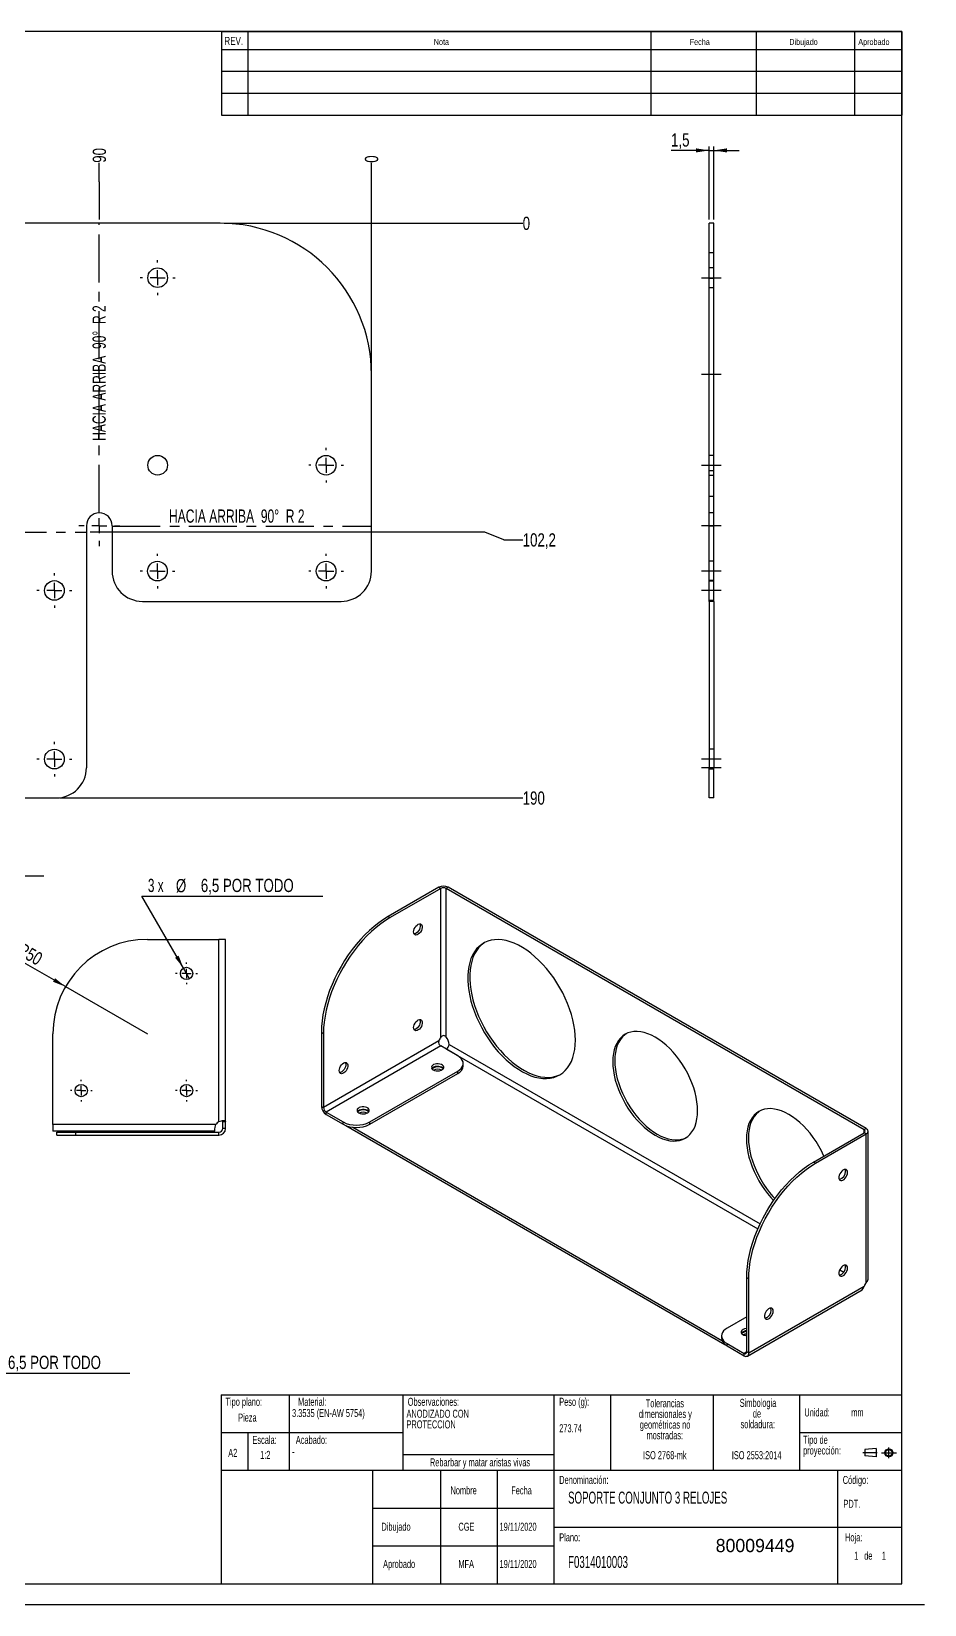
# Model space of a CAD drawing. Extents: x 0 to 1312, y -77 to 420.
# Drawn here: x 357.8 to 594, y 0 to 416 of the extents above; entities that cross this region are included whole.
import ezdxf

# ---------------------------------------------------------------- set-up
doc = ezdxf.new("R2010")
doc.units = 0
doc.linetypes.add('CENTERX2', pattern=[20.32, 12.7, -2.54, 2.54, -2.54])
doc.linetypes.add('HIDDEN', pattern=[1.905, 1.27, -0.635])
doc.layers.get('0').update_dxf_attribs({"linetype": 'CONTINUOUS'})
for name, color, linetype in [('FORMATO', 7, 'CONTINUOUS'), ('MARCADO', 5, 'CONTINUOUS'), ('SLD-0', 179, 'CONTINUOUS')]:
    doc.layers.add(name, color=color, linetype=linetype)
doc.styles.add('SLDTEXTSTYLE0', font='TXT', dxfattribs={"width": 0.75})
doc.styles.add('SLDTEXTSTYLE1', font='TXT', dxfattribs={"width": 0.605})
doc.styles.add('SLDTEXTSTYLE2', font='TXT', dxfattribs={"width": 0.666667})
doc.styles.add('SLDTEXTSTYLE3', font='TXT', dxfattribs={"width": 0.681818})
doc.dimstyles.new('SLDDIMSTYLE0', dxfattribs={"dimtxt": 3.5, "dimasz": 3.5, "dimexe": 0, "dimexo": 0.0625, "dimgap": 0.875, "dimtad": 0, "dimtih": 1, "dimtoh": 1, "dimdec": 0, "dimlfac": 1.25, "dimrnd": 1e-09, "dimdsep": 46, "dimtxsty": 'SLDTEXTSTYLE0', "dimblk1": 'NONE', "dimblk2": 'NONE', "dimsah": 1, "dimcen": 0.09, "dimadec": 0, "dimazin": 0, "dimtfac": 1, "dimtdec": 0, "dimtofl": 0, "dimtmove": 0, "dimatfit": 3, "dimldrblk": 'NONE', "dimfxl": 1, "dimtolj": 1, "dimtzin": 12, "dimarcsym": 0})
doc.dimstyles.new('SLDDIMSTYLE1', dxfattribs={"dimtxt": 3.5, "dimasz": 3.5, "dimexe": 0, "dimexo": 0.0625, "dimgap": 0.875, "dimtad": 0, "dimtih": 1, "dimtoh": 1, "dimdec": 1, "dimlfac": 1.25, "dimrnd": 1e-09, "dimzin": 12, "dimdsep": 46, "dimtxsty": 'SLDTEXTSTYLE0', "dimblk1": 'NONE', "dimblk2": 'NONE', "dimsah": 1, "dimcen": 0.09, "dimadec": 0, "dimazin": 0, "dimtfac": 1, "dimtdec": 1, "dimtofl": 0, "dimtmove": 0, "dimatfit": 3, "dimldrblk": 'NONE', "dimfxl": 1, "dimtolj": 1, "dimtzin": 12, "dimarcsym": 0})
doc.dimstyles.new('SLDDIMSTYLE5', dxfattribs={"dimtxt": 3.5, "dimasz": 3.5, "dimexe": 0, "dimexo": 0.0625, "dimgap": 0.875, "dimtad": 0, "dimtih": 1, "dimtoh": 1, "dimdec": 1, "dimlfac": 2, "dimrnd": 1e-09, "dimzin": 12, "dimdsep": 46, "dimtxsty": 'SLDTEXTSTYLE0', "dimblk1": 'NONE', "dimsah": 1, "dimcen": 0, "dimadec": 0, "dimazin": 0, "dimtfac": 1, "dimtdec": 1, "dimtmove": 0, "dimatfit": 3, "dimldrblk": 'NONE', "dimfxl": 1, "dimtolj": 1, "dimtzin": 12, "dimarcsym": 0})
doc.dimstyles.new('SLDDIMSTYLE6', dxfattribs={"dimtxt": 3.5, "dimasz": 3.5, "dimexe": 0, "dimexo": 0.0625, "dimgap": 0.875, "dimtad": 1, "dimdec": 1, "dimlfac": 2, "dimrnd": 1e-09, "dimzin": 12, "dimdsep": 46, "dimtxsty": 'SLDTEXTSTYLE0', "dimsah": 1, "dimcen": 0, "dimadec": 0, "dimazin": 0, "dimtfac": 1, "dimtdec": 1, "dimtofl": 0, "dimtmove": 0, "dimatfit": 3, "dimfxl": 1, "dimtolj": 1, "dimtzin": 12, "dimarcsym": 0})
doc.dimstyles.new('SLDDIMSTYLE7', dxfattribs={"dimtxt": 3.5, "dimasz": 3.5, "dimexe": 0, "dimexo": 0.0625, "dimgap": 0.875, "dimtad": 0, "dimtih": 1, "dimtoh": 1, "dimdec": 1, "dimlfac": 2, "dimrnd": 1e-09, "dimzin": 12, "dimdsep": 46, "dimtxsty": 'SLDTEXTSTYLE0', "dimblk1": 'NONE', "dimsah": 1, "dimcen": 0, "dimadec": 0, "dimazin": 0, "dimtfac": 1, "dimtdec": 1, "dimtmove": 0, "dimatfit": 3, "dimldrblk": 'NONE', "dimfxl": 1, "dimtolj": 1, "dimtzin": 12, "dimarcsym": 0})
doc.dimstyles.new('SLDDIMSTYLE9', dxfattribs={"dimtxt": 3.5, "dimasz": 3.5, "dimexe": 0, "dimexo": 0.0625, "dimgap": 0.875, "dimtad": 1, "dimdec": 1, "dimlfac": 1.25, "dimrnd": 1e-09, "dimzin": 12, "dimdsep": 46, "dimtxsty": 'SLDTEXTSTYLE0', "dimsah": 1, "dimcen": 0.09, "dimadec": 0, "dimazin": 0, "dimtfac": 1, "dimtdec": 1, "dimtmove": 0, "dimatfit": 0, "dimfxl": 1, "dimtolj": 1, "dimtzin": 12, "dimarcsym": 0})

# ---------------------------------------------------------------- blocks, each defined once
blk = doc.blocks.new('BLOQUE3')
at = {"color": 7, "linetype": 'CENTERX2'}
for p, q in [((397.92, 130.06), (394.8, 130.06)), ((398.88, 130.02), (402.16, 130.02)), ((400.52, 128.85), (400.52, 131.19))]:
    blk.add_line(p, q, dxfattribs=at)
at = {"color": 7, "linetype": 'Continuous'}
for p, q in [((397.68, 130.95), (395.23, 130.77)), ((395.23, 130.77), (395.23, 129.34)), ((397.68, 129.16), (395.23, 129.34)), ((397.68, 130.95), (397.68, 129.16))]:
    blk.add_line(p, q, dxfattribs=at)
for radius in [0.892, 0.713]:
    blk.add_circle((400.52, 130.02), radius, dxfattribs=at)
blk = doc.blocks.new('SW_NOTE_0_1')
at = {"layer": 'SLD-0', "color": 0, "attachment_point": 1, "style": 'SLDTEXTSTYLE1'}
for s, insert, char_height in [('ANODIZADO CON', (0, 2.73), 2.1167), ('PROTECCION', (0, -0.09), 2.117)]:
    blk.add_mtext(s, dxfattribs=dict(at, insert=insert, char_height=char_height))
blk = doc.blocks.new('SW_NOTE_0_2')
at = {"layer": 'SLD-0', "color": 0, "char_height": 2.117, "attachment_point": 2, "style": 'SLDTEXTSTYLE1'}
for s, insert in [('Simbologia', (7.11, 2.73)), ('de', (6.84, -0.09)), ('soldadura:', (7.06, -2.92))]:
    blk.add_mtext(s, dxfattribs=dict(at, insert=insert))
blk = doc.blocks.new('SW_NOTE_0_3')
at = {"layer": 'SLD-0', "color": 0, "attachment_point": 1, "style": 'SLDTEXTSTYLE1'}
for s, insert, char_height in [('Tipo de', (0, 2.73), 2.117), ('proyección:', (0, -0.09), 2.1167)]:
    blk.add_mtext(s, dxfattribs=dict(at, insert=insert, char_height=char_height))
blk = doc.blocks.new('SW_NOTE_0_4')
at = {"layer": 'SLD-0', "color": 0, "attachment_point": 2, "style": 'SLDTEXTSTYLE1'}
for s, insert, char_height in [('dimensionales y', (7.54, -0.09), 2.1167), ('Tolerancias', (7.41, 2.73), 2.1167), ('geométricas no', (7.46, -2.92), 2.1167), ('mostradas:', (7.38, -5.74), 2.117)]:
    blk.add_mtext(s, dxfattribs=dict(at, insert=insert, char_height=char_height))
blk = doc.blocks.new('_D')
at = {"layer": 'FORMATO', "transparency": 16777216}
blk.add_line((408.71, 365.32), (487.71, 365.32), dxfattribs=at)
at = {"layer": 'FORMATO', "transparency": 16777216, "insert": (487.71, 367.05), "char_height": 3.5, "attachment_point": 1, "style": 'SLDTEXTSTYLE0'}
blk.add_mtext('0', dxfattribs=at)
blk = doc.blocks.new('_NONE')
blk = doc.blocks.new('_D_5')
at = {"layer": 'FORMATO', "color": 7, "transparency": 16777216}
for p, q in [((477.71, 283.59), (373.31, 283.59)), ((482.71, 281.59), (477.71, 283.59)), ((482.71, 281.59), (487.71, 281.59))]:
    blk.add_line(p, q, dxfattribs=at)
at = {"layer": 'FORMATO', "color": 7, "transparency": 16777216, "insert": (487.71, 283.32), "char_height": 3.5, "attachment_point": 1, "style": 'SLDTEXTSTYLE0'}
blk.add_mtext('102,2', dxfattribs=at)
blk = doc.blocks.new('_D_10')
at = {"layer": 'FORMATO', "color": 7, "transparency": 16777216}
blk.add_line((365.31, 213.32), (487.71, 213.32), dxfattribs=at)
at = {"layer": 'FORMATO', "color": 7, "transparency": 16777216, "insert": (487.71, 215.05), "char_height": 3.5, "attachment_point": 1, "style": 'SLDTEXTSTYLE0'}
blk.add_mtext('190', dxfattribs=at)
blk = doc.blocks.new('_D_11')
at = {"layer": 'FORMATO', "transparency": 16777216}
blk.add_line((447.71, 326.32), (447.71, 381.32), dxfattribs=at)
at = {"layer": 'FORMATO', "transparency": 16777216, "insert": (445.98, 381.32), "char_height": 3.5, "attachment_point": 1, "rotation": 90, "style": 'SLDTEXTSTYLE0'}
blk.add_mtext('0', dxfattribs=at)
blk = doc.blocks.new('_D_15')
at = {"layer": 'FORMATO', "color": 7, "transparency": 16777216}
for p, q in [((375.71, 376.32), (375.71, 381.32)), ((375.71, 376.32), (375.71, 371.32)), ((375.71, 371.32), (375.71, 366.32))]:
    blk.add_line(p, q, dxfattribs=at)
at = {"layer": 'FORMATO', "color": 7, "transparency": 16777216, "insert": (373.98, 381.32), "char_height": 3.5, "attachment_point": 1, "rotation": 90, "style": 'SLDTEXTSTYLE0'}
blk.add_mtext('90', dxfattribs=at)
blk = doc.blocks.new('_D_23')
at = {"layer": 'FORMATO', "color": 7, "transparency": 16777216}
for p, q in [((122.11, 376.32), (122.11, 381.32)), ((122.11, 376.32), (122.11, 371.32)), ((122.11, 371.32), (122.11, 366.32))]:
    blk.add_line(p, q, dxfattribs=at)
at = {"layer": 'FORMATO', "color": 7, "transparency": 16777216, "insert": (120.38, 381.32), "char_height": 3.5, "attachment_point": 1, "rotation": 90, "style": 'SLDTEXTSTYLE0'}
blk.add_mtext('407', dxfattribs=at)
blk = doc.blocks.new('_D_27')
at = {"layer": 'FORMATO', "color": 7, "transparency": 16777216}
blk.add_line((50.11, 326.32), (50.11, 381.32), dxfattribs=at)
at = {"layer": 'FORMATO', "color": 7, "transparency": 16777216, "insert": (48.38, 381.32), "char_height": 3.5, "attachment_point": 1, "rotation": 90, "style": 'SLDTEXTSTYLE0'}
blk.add_mtext('497', dxfattribs=at)
blk = doc.blocks.new('SW_CENTERMARKSYMBOL_0')
at = {"layer": 'FORMATO', "color": 0}
for p, q in [((0, 4), (0, 4.6)), ((-4, 0), (-4.6, 0)), ((0, 0), (-2, 0)), ((0, 0), (0, 2)), ((0, 0), (0, -2)), ((0, 0), (2, 0)), ((4, 0), (4.6, 0)), ((0, -4), (0, -4.6))]:
    blk.add_line(p, q, dxfattribs=at)
blk = doc.blocks.new('SW_CENTERMARKSYMBOL_1')
at = {"layer": 'FORMATO', "color": 0}
for p, q in [((0, 4), (0, 4.6)), ((-4, 0), (-4.6, 0)), ((0, 0), (-2, 0)), ((0, 0), (0, 2)), ((0, 0), (0, -2)), ((0, 0), (2, 0)), ((4, 0), (4.6, 0)), ((0, -4), (0, -4.6))]:
    blk.add_line(p, q, dxfattribs=at)
blk = doc.blocks.new('SW_CENTERMARKSYMBOL_7')
at = {"layer": 'FORMATO', "color": 0}
for p, q in [((0, 4), (0, 4.6)), ((-4, 0), (-4.6, 0)), ((0, 0), (-2, 0)), ((0, 0), (0, 2)), ((0, 0), (0, -2)), ((0, 0), (2, 0)), ((4, 0), (4.6, 0)), ((0, -4), (0, -4.6))]:
    blk.add_line(p, q, dxfattribs=at)
blk = doc.blocks.new('SW_CENTERMARKSYMBOL_8')
at = {"layer": 'FORMATO', "color": 0}
for p, q in [((0, 4), (0, 4.6)), ((-4, 0), (-4.6, 0)), ((0, 0), (-2, 0)), ((0, 0), (0, 2)), ((0, 0), (0, -2)), ((0, 0), (2, 0)), ((4, 0), (4.6, 0)), ((0, -4), (0, -4.6))]:
    blk.add_line(p, q, dxfattribs=at)
blk = doc.blocks.new('SW_CENTERMARKSYMBOL_9')
at = {"layer": 'FORMATO', "color": 0}
for p, q in [((0, 4), (0, 4.6)), ((-4, 0), (-4.6, 0)), ((0, 0), (-2, 0)), ((0, 0), (0, 2)), ((0, 0), (0, -2)), ((0, 0), (2, 0)), ((4, 0), (4.6, 0)), ((0, -4), (0, -4.6))]:
    blk.add_line(p, q, dxfattribs=at)
blk = doc.blocks.new('SW_CENTERMARKSYMBOL_14')
at = {"layer": 'FORMATO', "color": 0}
for p, q in [((0, 4), (0, 4.6)), ((-4, 0), (-4.6, 0)), ((0, 0), (-2, 0)), ((0, 0), (0, 2)), ((0, 0), (0, -2)), ((0, 0), (2, 0)), ((4, 0), (4.6, 0)), ((0, -4), (0, -4.6))]:
    blk.add_line(p, q, dxfattribs=at)
blk = doc.blocks.new('SW_CENTERMARKSYMBOL_16')
at = {"layer": 'FORMATO', "color": 0}
for p, q in [((0, 4), (0, 5.4)), ((-4, 0), (-5.4, 0)), ((0, 0), (-2, 0)), ((0, 0), (0, 2)), ((0, 0), (0, -2)), ((0, 0), (2, 0)), ((4, 0), (5.4, 0)), ((0, -4), (0, -5.4))]:
    blk.add_line(p, q, dxfattribs=at)
blk = doc.blocks.new('_D_36')
at = {"layer": 'FORMATO', "transparency": 16777216}
for p, q in [((305.24, 168.35), (319.34, 192.76)), ((319.34, 192.76), (361.06, 192.76)), ((285.12, 133.49), (305.24, 168.35))]:
    blk.add_line(p, q, dxfattribs=at)
blk.add_solid([(305.24, 168.35), (307.46, 171.11), (306.52, 171.65)], dxfattribs=at)
at = {"layer": 'FORMATO', "transparency": 16777216, "char_height": 3.5, "attachment_point": 1, "style": 'SLDTEXTSTYLE0'}
for s, insert in [('%%c', (320.93, 197.28)), ('80,5', (326.2, 197.33)), ('POR TODO', (336.57, 197.33))]:
    blk.add_mtext(s, dxfattribs=dict(at, insert=insert))
blk = doc.blocks.new('_D_38')
at = {"layer": 'FORMATO', "color": 7, "transparency": 16777216}
for p, q in [((537.03, 384.59), (526.95, 384.59)), ((537.03, 366.32), (537.03, 385.59)), ((537.03, 384.59), (538.23, 384.59)), ((538.23, 366.32), (538.23, 385.59)), ((538.23, 384.59), (544.96, 384.59))]:
    blk.add_line(p, q, dxfattribs=at)
for points in [[(537.03, 384.59), (533.53, 385.13), (533.53, 384.05)], [(538.23, 384.59), (541.73, 384.05), (541.73, 385.13)]]:
    blk.add_solid(points, dxfattribs=at)
at = {"layer": 'FORMATO', "color": 7, "transparency": 16777216, "insert": (526.95, 389.1), "char_height": 3.5, "attachment_point": 1, "style": 'SLDTEXTSTYLE0'}
blk.add_mtext('1,5', dxfattribs=at)
blk = doc.blocks.new('_D_39')
at = {"layer": 'FORMATO', "transparency": 16777216}
for p, q in [((315.6, 72.99), (318.42, 71.37)), ((318.42, 71.37), (335.98, 61.23)), ((335.98, 61.23), (383.82, 61.23))]:
    blk.add_line(p, q, dxfattribs=at)
blk.add_solid([(318.42, 71.37), (321.18, 69.15), (321.72, 70.08)], dxfattribs=at)
at = {"layer": 'FORMATO', "transparency": 16777216, "char_height": 3.5, "attachment_point": 1}
for s, insert, style in [('4 x', (337.57, 65.79), 'SLDTEXTSTYLE2'), ('%%c', (344.98, 65.74), 'SLDTEXTSTYLE0'), ('6,5 POR TODO', (351.57, 65.79), 'SLDTEXTSTYLE0')]:
    blk.add_mtext(s, dxfattribs=dict(at, insert=insert, style=style))
blk = doc.blocks.new('_D_41')
at = {"layer": 'FORMATO', "color": 7, "transparency": 16777216}
for q in [(353.23, 171.24), (388.44, 150.92)]:
    blk.add_line((366.79, 163.42), q, dxfattribs=at)
blk.add_solid([(366.79, 163.42), (364.03, 165.64), (363.49, 164.7)], dxfattribs=at)
at = {"layer": 'FORMATO', "color": 7, "transparency": 16777216, "insert": (355.49, 175.15), "char_height": 3.5, "attachment_point": 1, "rotation": 330, "style": 'SLDTEXTSTYLE0'}
blk.add_mtext('R50', dxfattribs=at)
blk = doc.blocks.new('_D_42')
at = {"layer": 'FORMATO', "transparency": 16777216}
for p, q in [((397.98, 168.33), (386.98, 187.37)), ((386.98, 187.37), (434.82, 187.37)), ((399.6, 165.51), (397.98, 168.33))]:
    blk.add_line(p, q, dxfattribs=at)
blk.add_solid([(397.98, 168.33), (396.69, 171.63), (395.76, 171.09)], dxfattribs=at)
at = {"layer": 'FORMATO', "transparency": 16777216, "char_height": 3.5, "attachment_point": 1}
for s, insert, style in [('3 x', (388.57, 191.94), 'SLDTEXTSTYLE2'), ('%%c', (395.98, 191.88), 'SLDTEXTSTYLE0'), ('6,5 POR TODO', (402.57, 191.94), 'SLDTEXTSTYLE0')]:
    blk.add_mtext(s, dxfattribs=dict(at, insert=insert, style=style))
blk = doc.blocks.new('SW_CENTERMARKSYMBOL_27')
at = {"layer": 'FORMATO', "color": 0}
for p, q in [((-2.5, 0), (-2.875, 0)), ((0, 0), (-1.25, 0)), ((0, 2.5), (0, 2.875)), ((0, 0), (0, 1.25)), ((0, 0), (0, -1.25)), ((0, 0), (1.25, 0)), ((2.5, 0), (2.875, 0)), ((0, -2.5), (0, -2.875))]:
    blk.add_line(p, q, dxfattribs=at)
blk = doc.blocks.new('SW_CENTERMARKSYMBOL_28')
at = {"layer": 'FORMATO', "color": 0}
for p, q in [((-2.5, 0), (-2.875, 0)), ((0, 0), (-1.25, 0)), ((0, 2.5), (0, 2.875)), ((0, 0), (0, 1.25)), ((0, 0), (0, -1.25)), ((0, 0), (1.25, 0)), ((2.5, 0), (2.875, 0)), ((0, -2.5), (0, -2.875))]:
    blk.add_line(p, q, dxfattribs=at)
blk = doc.blocks.new('SW_CENTERMARKSYMBOL_29')
at = {"layer": 'FORMATO', "color": 0}
for p, q in [((-2.5, 0), (-2.875, 0)), ((0, 0), (-1.25, 0)), ((0, 2.5), (0, 2.875)), ((0, 0), (0, 1.25)), ((0, 0), (0, -1.25)), ((0, 0), (1.25, 0)), ((2.5, 0), (2.875, 0)), ((0, -2.5), (0, -2.875))]:
    blk.add_line(p, q, dxfattribs=at)

msp = doc.modelspace()

# ---------------------------------------------------------------- linework, layer by layer
at = {"color": 7, "linetype": 'Continuous'}
for p, q in [((407.7098, 365.3211), (90.1098, 365.3211)), ((538.2265, 365.3211), (537.0265, 365.3211)), ((537.0265, 325.3211), (537.0265, 365.3211)), ((538.2265, 325.3211), (538.2265, 365.3211)), ((447.7098, 273.3211), (447.7098, 325.3211)), ((538.2265, 325.3211), (537.0265, 325.3211)), ((537.0265, 273.3211), (537.0265, 325.3211)), ((538.2265, 273.3211), (538.2265, 325.3211)), ((372.3098, 285.3211), (372.3098, 221.3211)), ((379.1098, 285.3211), (379.1098, 273.3211)), ((538.2265, 273.3211), (537.0265, 273.3211)), ((537.0265, 265.3211), (537.0265, 273.3211)), ((538.2265, 265.3211), (538.2265, 273.3211)), ((387.1098, 265.3211), (439.7098, 265.3211)), ((538.2265, 265.3211), (537.0265, 265.3211)), ((537.0265, 265.3211), (537.0265, 221.3211)), ((538.2265, 265.3211), (538.2265, 221.3211)), ((538.2265, 221.3211), (537.0265, 221.3211)), ((537.0265, 213.3211), (537.0265, 221.3211)), ((538.2265, 213.3211), (538.2265, 221.3211)), ((133.5098, 213.3211), (364.3098, 213.3211)), ((538.2265, 213.3211), (537.0265, 213.3211)), ((465.5395, 189.7017), (452.161, 181.9785)), ((466.0698, 189.3956), (452.6913, 181.6723)), ((465.5395, 189.7017), (466.0698, 189.3956)), ((466.0698, 150.0629), (466.0698, 189.3956)), ((468.0144, 189.7017), (467.484, 189.3956)), ((467.484, 150.0629), (467.484, 189.3956)), ((578.0332, 125.5769), (467.484, 189.3956)), ((578.5635, 125.883), (468.0144, 189.7017)), ((452.161, 181.9785), (452.6913, 181.6723)), ((388.4397, 175.9188), (407.3598, 175.9188)), ((407.3598, 127.749), (407.3598, 175.9188)), ((409.1098, 175.9188), (407.3598, 175.9188)), ((409.1098, 127.749), (409.1098, 175.9188)), ((363.4397, 126.9188), (363.4397, 150.9188)), ((434.4833, 151.3598), (435.0136, 151.0537)), ((434.4833, 151.3598), (434.4833, 131.7629)), ((435.0136, 151.0537), (435.0136, 131.4567)), ((465.5076, 149.0605), (435.0136, 131.4567)), ((466.0379, 147.7337), (435.7207, 130.232)), ((470.5211, 145.1456), (466.0379, 147.7337)), ((467.5159, 146.9172), (467.4841, 146.8988)), ((467.5159, 146.9172), (549.9029, 99.3562)), ((468.223, 148.1419), (550.4864, 100.6523)), ((471.9856, 142.4922), (471.9856, 143.1046)), ((447.275, 127.6439), (470.5211, 141.0636)), ((447.275, 127.0315), (470.5211, 140.4512)), ((470.5211, 140.4512), (470.5211, 141.0636)), ((434.4833, 131.7629), (435.0136, 131.4567)), ((435.7207, 130.232), (440.2039, 127.6439)), ((435.7207, 129.6196), (435.7207, 130.232)), ((435.7207, 129.6196), (440.2039, 127.0315)), ((406.5647, 126.9188), (363.4397, 126.9188)), ((363.4397, 126.9188), (363.4397, 125.1688)), ((406.3147, 125.1688), (363.4397, 125.1688)), ((364.5196, 124.1688), (364.5196, 124.9188)), ((364.5196, 124.9188), (369.5196, 124.9188)), ((369.5196, 124.1688), (369.5196, 124.9188)), ((369.5196, 124.9188), (407.3598, 124.9188)), ((406.3147, 125.1688), (406.3147, 125.7554)), ((407.3598, 124.1688), (407.3598, 124.9188)), ((408.3598, 127.749), (409.1098, 127.749)), ((408.3598, 125.9188), (408.3598, 127.749)), ((409.1098, 125.9188), (408.3598, 125.9188)), ((409.1098, 125.9188), (409.1098, 127.749)), ((440.2039, 127.0315), (440.2039, 127.6439)), ((440.8893, 126.7009), (541.2142, 68.7846)), ((442.7414, 126.2442), (540.4229, 69.8538)), ((447.275, 127.0315), (447.275, 127.6439)), ((578.5635, 125.883), (578.0332, 125.5769)), ((578.0332, 124.7605), (578.0332, 125.5769)), ((579.0761, 86.0776), (579.0761, 125.1687)), ((364.5196, 124.1688), (369.5196, 124.1688)), ((369.5196, 124.1688), (407.3598, 124.1688)), ((564.6547, 117.0372), (578.0332, 124.7605)), ((565.185, 116.7311), (578.5635, 124.4543)), ((578.5635, 124.4543), (578.0332, 124.7605)), ((578.5635, 85.1217), (578.5635, 124.4543)), ((565.185, 116.7311), (564.6547, 117.0372)), ((571.5529, 88.4908), (572.6188, 87.8755)), ((547.5073, 86.1124), (546.977, 86.4186)), ((546.977, 66.8216), (546.977, 86.4186)), ((547.1448, 65.7142), (577.462, 83.216)), ((547.5073, 66.5155), (547.5073, 86.1124)), ((578.0013, 84.1193), (547.5073, 66.5155)), ((577.462, 83.216), (577.5115, 83.2479)), ((546.977, 76.0797), (541.7867, 73.0834)), ((540.3223, 71.0424), (540.3223, 70.43)), ((541.7867, 69.0014), (546.2699, 66.4133)), ((541.7867, 68.389), (541.7867, 69.0014)), ((541.7867, 68.389), (546.2699, 65.8009)), ((546.977, 66.8215), (546.2699, 66.4133)), ((547.5073, 66.5155), (546.977, 66.8216)), ((546.2699, 65.8009), (546.2699, 66.4133)), ((0, 0), (594, 0))]:
    msp.add_line(p, q, dxfattribs=at)
at = {"color": 7, "linetype": 'CENTERX2'}
for p, q in [((375.7098, 288.7211), (375.7098, 365.3211)), ((125.5098, 283.5932), (372.3098, 283.5932)), ((379.1098, 285.1932), (447.7098, 285.1932))]:
    msp.add_line(p, q, dxfattribs=at)
at = {"color": 7, "linetype": 'HIDDEN'}
for p, q in [((538.2265, 357.5211), (537.0265, 357.5211)), ((538.2265, 353.5211), (537.0265, 353.5211)), ((538.2265, 350.7211), (537.0265, 350.7211)), ((537.0265, 348.3211), (538.2265, 348.3211)), ((538.2265, 303.9211), (537.0265, 303.9211)), ((537.0265, 299.9211), (538.2265, 299.9211)), ((537.0265, 298.7211), (538.2265, 298.7211)), ((537.0265, 293.1211), (538.2265, 293.1211)), ((538.2265, 288.7211), (537.0265, 288.7211)), ((537.0265, 285.3211), (538.2265, 285.3211)), ((538.2265, 275.9211), (537.0265, 275.9211)), ((538.2265, 270.7932), (537.0265, 270.7932)), ((537.0265, 270.7211), (538.2265, 270.7211)), ((537.0265, 265.5932), (538.2265, 265.5932)), ((538.2265, 226.1932), (537.0265, 226.1932)), ((537.0265, 220.9932), (538.2265, 220.9932))]:
    msp.add_line(p, q, dxfattribs=at)
at = {"color": 7, "linetype": 'Continuous', "flags": 128}
for points in [[(452.161, 181.9785), (450.8999, 181.1984), (449.6452, 180.3183), (448.4033, 179.3427), (447.1806, 178.2765), (445.9832, 177.1251), (444.8174, 175.8944), (443.689, 174.5907), (442.6037, 173.2206), (441.5671, 171.7911), (440.5846, 170.3095), (439.661, 168.7834), (438.8011, 167.2205), (438.0093, 165.6287), (437.2896, 164.0162), (436.6456, 162.3913), (436.0808, 160.7621), (435.5979, 159.1371), (435.1994, 157.5244), (434.8873, 155.9323), (434.6632, 154.3689), (434.5283, 152.8421), (434.4833, 151.3598)], [(452.6913, 181.6723), (451.4302, 180.8923), (450.1755, 180.0122), (448.9336, 179.0366), (447.7109, 177.9703), (446.5136, 176.8189), (445.3477, 175.5882), (444.2193, 174.2845), (443.134, 172.9144), (442.0975, 171.485), (441.1149, 170.0034), (440.1913, 168.4772), (439.3314, 166.9143), (438.5396, 165.3226), (437.8199, 163.7101), (437.176, 162.0851), (436.6111, 160.456), (436.1282, 158.8309), (435.7297, 157.2182), (435.4176, 155.6261), (435.1936, 154.0627), (435.0587, 152.536), (435.0136, 151.0537)], [(458.8608, 177.885), (458.9034, 178.2676), (459.0281, 178.671), (459.2256, 179.0653), (459.4812, 179.4213), (459.7761, 179.7125), (460.0883, 179.9174), (460.3946, 180.0208), (460.6725, 180.0149), (460.9012, 179.9003), (461.0638, 179.6854), (461.1482, 179.3862), (461.1482, 179.0248), (461.0638, 178.6281), (460.9012, 178.2255), (460.6725, 177.8469), (460.3946, 177.5202), (460.0883, 177.2698), (459.7761, 177.1143), (459.4812, 177.0651), (459.2256, 177.1259), (459.0281, 177.2922), (458.9034, 177.5516), (458.8608, 177.885)], [(460.5126, 180.0317), (460.5334, 179.9916), (460.6179, 179.6923), (460.6179, 179.331), (460.5334, 178.9343), (460.3708, 178.5317), (460.1422, 178.153), (459.8643, 177.8264), (459.5579, 177.576), (459.2457, 177.4204), (458.9767, 177.3711)], [(501.6338, 149.2678), (501.591, 150.5659), (501.4629, 151.9057), (501.2502, 153.2789), (500.9543, 154.6775), (500.5768, 156.0929), (500.1201, 157.5167), (499.587, 158.9403), (498.9805, 160.3551), (498.3045, 161.7526), (497.5629, 163.1245), (496.7601, 164.4624), (495.9012, 165.7584), (494.9911, 167.0046), (494.0353, 168.1935), (493.0397, 169.318), (492.0102, 170.3713), (490.953, 171.3472), (489.8744, 172.2396), (488.7809, 173.0433), (487.6792, 173.7534), (486.5758, 174.3657), (485.4774, 174.8764), (484.3906, 175.2825), (483.3219, 175.5816), (482.2778, 175.7718), (481.2644, 175.852), (480.288, 175.8218), (479.3544, 175.6812), (478.4692, 175.4312), (477.6377, 175.0733), (476.8649, 174.6096), (476.1556, 174.0429), (475.5138, 173.3765), (474.9436, 172.6146), (474.4483, 171.7617), (474.031, 170.823), (473.694, 169.8039), (473.4395, 168.7108), (473.269, 167.5502), (473.1834, 166.329), (473.1834, 165.0546), (473.269, 163.7347), (473.4395, 162.3772), (473.694, 160.9903), (474.031, 159.5822), (474.4483, 158.1615), (474.9436, 156.7368), (475.5138, 155.3165), (476.1556, 153.9093), (476.8649, 152.5235), (477.6377, 151.1676), (478.4692, 149.8497), (479.3544, 148.5776), (480.288, 147.3592), (481.2644, 146.2016), (482.2778, 145.1118), (483.3219, 144.0965), (484.3906, 143.1617), (485.4774, 142.313), (486.5758, 141.5555), (487.6792, 140.8938), (488.7809, 140.3319), (489.8744, 139.8731), (490.953, 139.5203), (492.0102, 139.2755), (493.0397, 139.1401), (494.0353, 139.1151), (494.9911, 139.2006), (495.9012, 139.396), (496.7601, 139.7002), (497.5629, 140.1113), (498.3045, 140.6269), (498.9805, 141.2439), (499.587, 141.9585), (500.1201, 142.7666), (500.5768, 143.6631), (500.9543, 144.6427), (501.2502, 145.6996), (501.4629, 146.8273), (501.591, 148.0191), (501.6338, 149.2678)], [(477.6103, 175.0592), (477.3953, 174.9157), (476.6859, 174.349), (476.0442, 173.6827), (475.4739, 172.9208), (474.9787, 172.0679), (474.5613, 171.1291), (474.2243, 170.1101), (473.9698, 169.017), (473.7993, 167.8564), (473.7138, 166.6352), (473.7138, 165.3608), (473.7993, 164.0409), (473.9698, 162.6834), (474.2243, 161.2964), (474.5613, 159.8884), (474.9787, 158.4677), (475.4739, 157.0429), (476.0442, 155.6227), (476.6859, 154.2154), (477.3953, 152.8297), (478.168, 151.4738), (478.9995, 150.1558), (479.8847, 148.8838), (480.8183, 147.6653), (481.7948, 146.5077), (482.8081, 145.418), (483.8522, 144.4026), (484.9209, 143.4678), (486.0078, 142.6191), (487.1062, 141.8616), (488.2096, 141.2), (489.3113, 140.6381), (490.4047, 140.1793), (491.4833, 139.8264), (492.5405, 139.5816), (493.57, 139.4463), (494.5656, 139.4213), (495.5214, 139.5067), (496.4315, 139.7021), (497.2905, 140.0063), (497.7266, 140.2128)], [(458.8608, 152.5723), (458.9034, 152.9548), (459.0281, 153.3583), (459.2256, 153.7526), (459.4812, 154.1085), (459.7761, 154.3998), (460.0883, 154.6046), (460.3946, 154.708), (460.6725, 154.7021), (460.9012, 154.5875), (461.0638, 154.3726), (461.1482, 154.0734), (461.1482, 153.7121), (461.0638, 153.3154), (460.9012, 152.9128), (460.6725, 152.5341), (460.3946, 152.2075), (460.0883, 151.9571), (459.7761, 151.8015), (459.4812, 151.7523), (459.2256, 151.8131), (459.0281, 151.9794), (458.9034, 152.2389), (458.8608, 152.5723)], [(460.5126, 154.719), (460.5334, 154.6788), (460.6179, 154.3796), (460.6179, 154.0182), (460.5334, 153.6215), (460.3708, 153.2189), (460.1422, 152.8403), (459.8643, 152.5136), (459.5579, 152.2632), (459.2457, 152.1077), (458.9767, 152.0584)], [(533.9839, 130.5925), (533.9412, 131.7469), (533.8134, 132.9418), (533.6014, 134.1682), (533.307, 135.4167), (532.9322, 136.6778), (532.48, 137.9419), (531.9539, 139.1994), (531.3577, 140.4407), (530.6961, 141.6564), (529.9741, 142.8372), (529.1972, 143.9741), (528.3713, 145.0585), (527.5026, 146.0821), (526.5979, 147.0372), (525.6639, 147.9164), (524.7079, 148.7131), (523.737, 149.4212), (522.7586, 150.0353), (521.7803, 150.5508), (520.8094, 150.9636), (519.8533, 151.2708), (518.9193, 151.4699), (518.0146, 151.5595), (517.146, 151.5388), (516.32, 151.4079), (515.5431, 151.168), (514.8211, 150.8209), (514.1595, 150.369), (513.5634, 149.816), (513.0372, 149.166), (512.585, 148.424), (512.2103, 147.5956), (511.9158, 146.6871), (511.7038, 145.7054), (511.576, 144.658), (511.5333, 143.5529), (511.576, 142.3985), (511.7038, 141.2036), (511.9158, 139.9772), (512.2103, 138.7287), (512.585, 137.4676), (513.0372, 136.2035), (513.5634, 134.946), (514.1595, 133.7047), (514.8211, 132.489), (515.5431, 131.3082), (516.32, 130.1713), (517.146, 129.0869), (518.0146, 128.0633), (518.9193, 127.1082), (519.8533, 126.229), (520.8094, 125.4323), (521.7803, 124.7242), (522.7586, 124.1101), (523.737, 123.5947), (524.7079, 123.1818), (525.6639, 122.8746), (526.5979, 122.6755), (527.5026, 122.5859), (528.3713, 122.6067), (529.1972, 122.7375), (529.9741, 122.9774), (530.6961, 123.3245), (531.3577, 123.7764), (531.9539, 124.3294), (532.48, 124.9794), (532.9322, 125.7214), (533.307, 126.5498), (533.6014, 127.4583), (533.8134, 128.44), (533.9412, 129.4874), (533.9839, 130.5925)], [(515.0914, 150.9666), (514.6898, 150.6752), (514.0937, 150.1222), (513.5675, 149.4722), (513.1153, 148.7302), (512.7406, 147.9018), (512.4461, 146.9933), (512.2342, 146.0116), (512.1063, 144.9642), (512.0636, 143.8591), (512.1063, 142.7047), (512.2342, 141.5097), (512.4461, 140.2833), (512.7406, 139.0348), (513.1153, 137.7737), (513.5675, 136.5096), (514.0937, 135.2521), (514.6898, 134.0108), (515.3514, 132.7951), (516.0734, 131.6144), (516.8504, 130.4774), (517.6763, 129.393), (518.5449, 128.3694), (519.4497, 127.4144), (520.3836, 126.5352), (521.3397, 125.7385), (522.3106, 125.0304), (523.2889, 124.4163), (524.2673, 123.9008), (525.2382, 123.4879), (526.1943, 123.1808), (527.1282, 122.9816), (528.033, 122.8921), (528.9016, 122.9128), (529.7275, 123.0436), (530.5044, 123.2835), (530.9562, 123.4849)], [(439.1679, 141.2038), (439.2105, 141.5864), (439.3352, 141.9898), (439.5326, 142.3841), (439.7883, 142.7401), (440.0831, 143.0313), (440.3953, 143.2362), (440.7017, 143.3395), (440.9796, 143.3337), (441.2083, 143.219), (441.3708, 143.0042), (441.4553, 142.7049), (441.4553, 142.3436), (441.3708, 141.9469), (441.2083, 141.5443), (440.9796, 141.1656), (440.7017, 140.839), (440.3953, 140.5886), (440.0831, 140.433), (439.7883, 140.3838), (439.5326, 140.4446), (439.3352, 140.6109), (439.2105, 140.8704), (439.1679, 141.2038)], [(440.8197, 143.3505), (440.8405, 143.3103), (440.9249, 143.0111), (440.9249, 142.6497), (440.8405, 142.253), (440.6779, 141.8504), (440.4492, 141.4718), (440.1714, 141.1451), (439.865, 140.8947), (439.5528, 140.7392), (439.2838, 140.6899)], [(464.0687, 141.4208), (464.4214, 141.2664), (464.8331, 141.1727), (465.2733, 141.1466), (465.7094, 141.19), (466.109, 141.2997), (466.4426, 141.4676), (466.6853, 141.6812), (466.8192, 141.9247), (466.8343, 142.18), (466.7295, 142.4283), (466.5126, 142.6509), (466.1997, 142.8316), (465.8139, 142.9568), (465.384, 143.0173), (464.9417, 143.0086), (464.5199, 142.9313), (464.1498, 142.7912), (463.859, 142.5986), (463.6689, 142.3679), (463.5937, 142.1161), (463.639, 141.862), (463.8013, 141.6243), (464.0687, 141.4208)], [(463.6818, 141.7779), (463.7061, 141.8158), (463.923, 142.0385), (464.2359, 142.2192), (464.6217, 142.3444), (465.0516, 142.4049), (465.4939, 142.3962), (465.9157, 142.3189), (466.2858, 142.1788), (466.5766, 141.9862), (466.7538, 141.7779)], [(466.3668, 141.9309), (466.6342, 141.7273), (466.6808, 141.6758)], [(470.5211, 141.0636), (471.0306, 141.408), (471.4406, 141.7942), (471.7408, 142.2127), (471.924, 142.6531), (471.9856, 143.1046), (471.924, 143.5562), (471.7408, 143.9966), (471.4406, 144.415), (471.0306, 144.8012), (470.5211, 145.1456)], [(444.3581, 130.0421), (444.7108, 129.8877), (445.1225, 129.794), (445.5627, 129.7679), (445.9988, 129.8113), (446.3984, 129.921), (446.732, 130.0889), (446.9747, 130.3025), (447.1086, 130.546), (447.1237, 130.8014), (447.0189, 131.0496), (446.802, 131.2723), (446.4891, 131.4529), (446.1033, 131.5781), (445.6734, 131.6386), (445.2311, 131.6299), (444.8093, 131.5526), (444.4392, 131.4125), (444.1484, 131.2199), (443.9583, 130.9892), (443.8831, 130.7374), (443.9284, 130.4833), (444.0907, 130.2457), (444.3581, 130.0421)], [(443.9712, 130.3992), (443.9955, 130.4372), (444.2124, 130.6598), (444.5253, 130.8405), (444.9111, 130.9657), (445.341, 131.0262), (445.7833, 131.0175), (446.2051, 130.9402), (446.5752, 130.8001), (446.866, 130.6075), (447.0432, 130.3992)], [(446.6562, 130.5522), (446.9236, 130.3486), (446.9702, 130.2972)], [(567.3869, 118.6145), (567.3092, 118.7892), (566.713, 120.0305), (566.0515, 121.2462), (565.3294, 122.427), (564.5525, 123.5639), (563.7266, 124.6483), (562.858, 125.6719), (561.9532, 126.627), (561.0193, 127.5062), (560.0632, 128.3029), (559.0923, 129.011), (558.114, 129.6251), (557.1356, 130.1405), (556.1647, 130.5534), (555.2086, 130.8606), (554.2747, 131.0597), (553.3699, 131.1493), (552.5013, 131.1285), (551.6754, 130.9977), (550.8985, 130.7578), (550.1765, 130.4107), (549.5149, 129.9588), (548.9187, 129.4058), (548.3925, 128.7558), (547.9404, 128.0138), (547.5656, 127.1854), (547.2711, 126.2769), (547.0592, 125.2952), (546.9313, 124.2478), (546.8886, 123.1427), (546.9313, 121.9883), (547.0592, 120.7934), (547.2711, 119.567), (547.5656, 118.3185), (547.9404, 117.0574), (548.3925, 115.7933), (548.9187, 114.5358), (549.5149, 113.2945), (550.1765, 112.0788), (550.8985, 110.898), (551.6754, 109.7611), (552.5013, 108.6767), (553.3699, 107.6531), (554.087, 106.8875)], [(550.4467, 130.5564), (550.0452, 130.265), (549.449, 129.712), (548.9229, 129.062), (548.4707, 128.32), (548.0959, 127.4916), (547.8015, 126.583), (547.5895, 125.6014), (547.4617, 124.554), (547.419, 123.4489), (547.4617, 122.2945), (547.5895, 121.0995), (547.8015, 119.8731), (548.0959, 118.6246), (548.4707, 117.3635), (548.9229, 116.0994), (549.449, 114.8419), (550.0452, 113.6006), (550.7068, 112.3849), (551.4288, 111.2042), (552.2057, 110.0672), (553.0316, 108.9828), (553.9003, 107.9592), (554.4355, 107.3813)], [(406.3147, 125.7554), (406.3874, 126.2748), (406.5647, 126.9188)], [(407.3598, 127.749), (407.7052, 127.8768), (408.0347, 127.9687), (408.336, 128.0247), (408.5981, 128.0449), (408.7895, 128.0278), (408.9525, 127.9728), (409.0667, 127.8798), (409.1098, 127.749)], [(546.977, 86.4186), (547.0221, 87.9009), (547.157, 89.4276), (547.381, 90.991), (547.6931, 92.5831), (548.0916, 94.1958), (548.5745, 95.8209), (549.1394, 97.4501), (549.7833, 99.075), (550.503, 100.6875), (551.2948, 102.2792), (552.1547, 103.8421), (553.0783, 105.3683), (554.0609, 106.8499), (555.0974, 108.2794), (556.1827, 109.6494), (557.3111, 110.9531), (558.477, 112.1838), (559.6743, 113.3352), (560.897, 114.4015), (562.1389, 115.3771), (563.3936, 116.2572), (564.6547, 117.0372)], [(547.5073, 86.1124), (547.5524, 87.5947), (547.6873, 89.1215), (547.9113, 90.6849), (548.2234, 92.277), (548.6219, 93.8897), (549.1048, 95.5147), (549.6697, 97.1439), (550.3136, 98.7689), (551.0333, 100.3813), (551.8251, 101.9731), (552.685, 103.536), (553.6086, 105.0621), (554.5912, 106.5437), (555.6277, 107.9732), (556.713, 109.3433), (557.8414, 110.647), (559.0073, 111.8777), (560.2046, 113.0291), (561.4274, 114.0953), (562.6692, 115.071), (563.9239, 115.951), (565.185, 116.7311)], [(573.6526, 114.2704), (573.61, 114.6038), (573.4853, 114.8633), (573.2879, 115.0296), (573.0322, 115.0904), (572.7374, 115.0412), (572.4252, 114.8856), (572.1188, 114.6352), (571.8409, 114.3086), (571.6122, 113.9299), (571.4497, 113.5273), (571.3652, 113.1306), (571.3652, 112.7693), (571.4497, 112.4701), (571.6122, 112.2552), (571.8409, 112.1406), (572.1188, 112.1347), (572.4252, 112.2381), (572.7374, 112.4429), (573.0322, 112.7342), (573.2879, 113.0901), (573.4853, 113.4845), (573.61, 113.8879), (573.6526, 114.2704)], [(573.1223, 114.5766), (573.0797, 114.91), (573.0064, 115.0905)], [(573.6526, 88.9577), (573.61, 89.2911), (573.4853, 89.5505), (573.2879, 89.7168), (573.0322, 89.7776), (572.7374, 89.7284), (572.4252, 89.5729), (572.1188, 89.3225), (571.8409, 88.9958), (571.6122, 88.6172), (571.4497, 88.2146), (571.3652, 87.8179), (571.3652, 87.4565), (571.4497, 87.1573), (571.6122, 86.9424), (571.8409, 86.8278), (572.1188, 86.8219), (572.4252, 86.9253), (572.7374, 87.1302), (573.0322, 87.4214), (573.2879, 87.7774), (573.4853, 88.1717), (573.61, 88.5751), (573.6526, 88.9577)], [(573.1223, 89.2638), (573.0797, 89.5972), (573.0064, 89.7777)], [(577.5115, 83.2479), (577.7891, 83.5712), (578.0013, 84.1193)], [(553.9597, 77.5892), (553.9171, 77.9226), (553.7924, 78.1821), (553.5949, 78.3484), (553.3393, 78.4092), (553.0444, 78.3599), (552.7322, 78.2044), (552.4259, 77.954), (552.148, 77.6274), (551.9193, 77.2487), (551.7567, 76.8461), (551.6723, 76.4494), (551.6723, 76.088), (551.7567, 75.7888), (551.9193, 75.5739), (552.148, 75.4593), (552.4259, 75.4535), (552.7322, 75.5568), (553.0444, 75.7617), (553.3393, 76.0529), (553.5949, 76.4089), (553.7924, 76.8032), (553.9171, 77.2066), (553.9597, 77.5892)], [(553.4294, 77.8953), (553.3868, 78.2287), (553.3134, 78.4092)], [(541.7867, 73.0834), (541.2772, 72.739), (540.8672, 72.3528), (540.567, 71.9343), (540.3838, 71.4939), (540.3223, 71.0424), (540.3838, 70.5908), (540.567, 70.1504), (540.8672, 69.732), (541.2772, 69.3458), (541.7867, 69.0014)], [(546.977, 72.9987), (546.8139, 72.9873), (546.3921, 72.9101), (546.0221, 72.7699), (545.7312, 72.5774), (545.5412, 72.3467), (545.466, 72.0949), (545.5113, 71.8408), (545.6736, 71.6031), (545.941, 71.3996)]]:
    msp.add_lwpolyline(points, dxfattribs=at)
at = {"color": 7, "linetype": 'Continuous'}
for centre, radius in [((391.1498, 350.9211), 2.6), ((391.1498, 301.3211), 2.6), ((435.7098, 301.3211), 2.6), ((391.1098, 273.3211), 2.6), ((435.7098, 273.3211), 2.6), ((363.8377, 268.1932), 2.6), ((363.8377, 223.5932), 2.6), ((398.7897, 166.9188), 1.625), ((370.9397, 135.9188), 1.625), ((398.7897, 135.9188), 1.625)]:
    msp.add_circle(centre, radius, dxfattribs=at)
for centre, radius, start, end in [((407.7098, 325.3211), 40, 0, 90), ((375.7098, 285.3211), 3.4, 0, 180), ((387.1098, 273.3211), 8, 180, 270), ((439.7098, 273.3211), 8, 270, 0), ((364.3098, 221.3211), 8, 270, 0), ((466.7769, 187.3135), 2.6898, 62.609632, 117.390373), ((466.7769, 188.0308), 1.537, 62.609791, 117.390144), ((388.4397, 150.9188), 25, 90, 180), ((468.9108, 147.8106), 3.6255, 141.593547, 159.833556), ((466.7769, 149.6382), 0.8249, 30.991914, 149.00802), ((464.9697, 147.9931), 3.2567, 2.619945, 39.462431), ((466.3753, 148.6889), 0.944, 156.815513, 203.510129), ((466.8186, 148.9767), 1.4678, 206.914567, 237.871164), ((466.6878, 148.2118), 1.5368, 302.605512, 357.394492), ((465.2454, 139.9131), 2.3085, 60.935791, 130.218298), ((465.2178, 139.0976), 2.5042, 65.133607, 114.866352), ((469.5045, 142.7265), 2.4921, 294.074611, 354.605437), ((437.1699, 131.8851), 2.6894, 182.605435, 237.394566), ((436.5488, 131.5266), 1.5368, 182.605694, 237.394368), ((445.5348, 128.5344), 2.3085, 60.935804, 130.218285), ((445.5072, 127.7189), 2.5042, 65.133421, 114.866496), ((408.4397, 125.9188), 2.125, 120.543928, 151.927513), ((407.3598, 125.9188), 1.75, 270, 0), ((407.3598, 125.9188), 1, 270, 0), ((408.1079, 127.7753), 0.2532, 354.033013, 64.024234), ((443.7394, 134.4042), 7.629, 242.391042, 297.608933), ((443.7394, 133.7918), 7.629, 242.391042, 297.608933), ((577.8783, 125.1687), 0.4366, 290.783796, 69.2164), ((578.2924, 125.1687), 0.7641, 290.783342, 69.216644), ((570.9531, 114.5369), 2.1696, 283.795601, 1.049177), ((570.9531, 89.2241), 2.1696, 283.795591, 1.049167), ((581.4045, 82.8694), 3.6255, 141.593547, 159.833556), ((577.5289, 86.2916), 1.5618, 311.487339, 352.124395), ((551.2602, 77.8556), 2.1696, 283.795591, 1.049192), ((546.894, 70.6512), 1.737, 87.258935, 140.476866), ((546.9414, 70.2823), 1.9002, 88.925221, 133.763392), ((547.0342, 73.4502), 2.3239, 241.938161, 268.590008), ((547.0514, 69.1472), 2.4237, 91.758835, 114.74172), ((542.8603, 70.7051), 2.5529, 186.187374, 245.132815), ((546.5459, 66.7517), 0.4367, 230.796968, 9.213599), ((546.753, 66.3931), 0.7642, 230.796642, 9.21411)]:
    msp.add_arc(centre, radius, start, end, dxfattribs=at)
at = {"layer": 'FORMATO', "color": 7}
for p, q in [((587.9684, 416.0466), (17.7844, 416.0466)), ((587.9684, 5.5), (587.9684, 416.0466)), ((17.7844, 5.5), (587.9684, 5.5))]:
    msp.add_line(p, q, dxfattribs=at)
at = {"layer": 'FORMATO'}
for p, q in [((408.0599, 416.0466), (587.9684, 416.0466)), ((408.0599, 416.0466), (408.0599, 393.9122)), ((415.002, 416.0466), (415.002, 393.9122)), ((521.6255, 416.0466), (521.6255, 393.9122)), ((549.4307, 416.0466), (549.4307, 393.9122)), ((575.4812, 416.0466), (575.4812, 393.9122)), ((587.9684, 416.0466), (587.9684, 393.9122)), ((408.0599, 411.3122), (587.9684, 411.3122)), ((408.0599, 405.5122), (587.9684, 405.5122)), ((408.0599, 399.7122), (587.9684, 399.7122)), ((408.0599, 393.9122), (587.9684, 393.9122)), ((407.9684, 55.5), (587.9684, 55.5)), ((407.9684, 55.5), (407.9684, 5.5))]:
    msp.add_line(p, q, dxfattribs=at)
at = {"layer": 'FORMATO', "color": 7, "linetype": 'CENTERX2', "ltscale": 1.6}
for p, q in [((535.0265, 350.9211), (540.2265, 350.9211)), ((540.2265, 325.3211), (535.0265, 325.3211)), ((535.0265, 301.3211), (540.2265, 301.3211)), ((540.2265, 285.3211), (535.0265, 285.3211)), ((540.2265, 273.3211), (535.0265, 273.3211)), ((540.2265, 268.1932), (535.0265, 268.1932)), ((540.2265, 223.5932), (535.0265, 223.5932)), ((540.2265, 221.3211), (535.0265, 221.3211))]:
    msp.add_line(p, q, dxfattribs=at)
at = {"layer": 'SLD-0'}
for p, q in [((425.9684, 55.5), (425.9684, 35.5)), ((455.9684, 55.5), (455.9684, 35.5)), ((495.9684, 55.5), (495.9684, 35.5)), ((510.9684, 55.5), (510.9684, 35.5)), ((538.0501, 55.5), (538.0501, 35.5)), ((560.9684, 55.5), (560.9684, 35.5)), ((407.9684, 45.5), (425.9684, 45.5)), ((414.9684, 45.5), (414.9684, 35.5)), ((425.9684, 45.5), (455.9684, 45.5)), ((560.9684, 45.5), (587.9684, 45.5)), ((455.9684, 39.6579), (495.9684, 39.6579)), ((407.9684, 35.5), (587.9684, 35.5)), ((447.9684, 35.5), (447.9684, 5.5)), ((465.9684, 35.5), (465.9684, 5.5)), ((480.9684, 35.5), (480.9684, 5.5)), ((495.9684, 35.5), (495.9684, 5.5)), ((570.9684, 35.5), (570.9684, 5.5)), ((447.9684, 25.5), (495.9684, 25.5)), ((495.9684, 20.5), (570.9684, 20.5)), ((570.9684, 20.5), (587.9684, 20.5)), ((447.9684, 15.5), (495.9684, 15.5))]:
    msp.add_line(p, q, dxfattribs=at)

# ---------------------------------------------------------------- block references
at = {"color": 7, "linetype": 'Continuous', "xscale": 1.2, "yscale": 1.2, "zscale": 1.2}
msp.add_blockref('BLOQUE3', (103.9577, -115.9076), dxfattribs=at)
at = {"layer": 'FORMATO', "color": 7}
for name, p in [('SW_CENTERMARKSYMBOL_14', (391.1498, 350.9211)), ('SW_CENTERMARKSYMBOL_9', (435.7098, 301.3211)), ('SW_CENTERMARKSYMBOL_16', (375.7098, 285.3211)), ('SW_CENTERMARKSYMBOL_7', (391.1098, 273.3211)), ('SW_CENTERMARKSYMBOL_8', (435.7098, 273.3211)), ('SW_CENTERMARKSYMBOL_0', (363.8377, 268.1932)), ('SW_CENTERMARKSYMBOL_1', (363.8377, 223.5932)), ('SW_CENTERMARKSYMBOL_27', (398.7897, 166.9188)), ('SW_CENTERMARKSYMBOL_28', (370.9397, 135.9188)), ('SW_CENTERMARKSYMBOL_29', (398.7897, 135.9188))]:
    msp.add_blockref(name, p, dxfattribs=at)
at = {"layer": 'SLD-0'}
for name, p in [('SW_NOTE_0_4', (517.9139, 51.556)), ('SW_NOTE_0_2', (542.8416, 51.6655)), ('SW_NOTE_0_1', (456.9731, 48.7925)), ('SW_NOTE_0_3', (561.8824, 41.8909))]:
    msp.add_blockref(name, p, dxfattribs=at)

# ---------------------------------------------------------------- texts
at = {"color": 7, "linetype": 'Continuous', "insert": (373.9271, 325.6916), "char_height": 3.5, "attachment_point": 2, "rotation": 90, "style": 'SLDTEXTSTYLE3'}
msp.add_mtext('HACIA ARRIBA  90°  R 2', dxfattribs=at)
at = {"color": 7, "linetype": 'Continuous', "insert": (412.0803, 289.6264), "char_height": 3.5, "attachment_point": 2, "style": 'SLDTEXTSTYLE3'}
msp.add_mtext('HACIA ARRIBA  90°  R 2', dxfattribs=at)
at = {"layer": 'FORMATO', "attachment_point": 1, "style": 'SLDTEXTSTYLE0'}
for s, insert, char_height in [('REV.', (408.8041, 414.5987), 2.11667), ('Nota', (464.1928, 414.0724), 1.5875), ('Fecha', (531.8948, 414.0724), 1.5875), ('Dibujado', (558.2293, 414.0724), 1.5875), ('Aprobado', (576.4785, 414.0724), 1.5875)]:
    msp.add_mtext(s, dxfattribs=dict(at, insert=insert, char_height=char_height))
at = {"layer": 'MARCADO', "insert": (538.7628, 17.3561), "char_height": 3.5, "attachment_point": 1}
msp.add_mtext_dynamic_manual_height_columns('80009449', width=28.645298, gutter_width=17.5, heights=[0], dxfattribs=at)
at = {"layer": 'SLD-0', "style": 'SLDTEXTSTYLE1'}
for s, insert, char_height, attachment_point in [('Tipo plano:', (409.0977, 54.6809), 2.116667, 1), ('Material:', (428.2981, 54.6809), 2.11667, 1), ('Observaciones:', (457.307, 54.6809), 2.116667, 1), ('Peso (g):', (497.3715, 54.6809), 2.11667, 1), ('Pieza', (412.441, 50.5192), 2.11667, 1), ('3.3535 (EN-AW 5754)', (426.7051, 51.7056), 2.116667, 1), ('Unidad:', (562.2146, 51.8706), 2.11667, 1), ('mm', (574.6306, 51.8706), 2.11667, 1), ('273.74', (497.3715, 47.6813), 2.11667, 1), ('Escala:', (416.2315, 44.6015), 2.11667, 1), ('Acabado:', (427.7067, 44.6015), 2.11667, 1), ('A2', (409.8278, 41.1744), 2.11667, 1), ('1:2', (418.2587, 40.6347), 2.11667, 1), ('-', (426.7051, 41.4955), 2.1167, 1), ('Rebarbar y matar aristas vivas', (476.42, 38.6733), 2.116667, 2), ('ISO 2768-mk', (525.305, 40.56), 2.116667, 2), ('ISO 2553:2014', (549.5938, 40.56), 2.116667, 2), ('Denominación:', (497.3715, 34.0143), 2.116667, 1), ('Código:', (572.3664, 34.0143), 2.11667, 1), ('Nombre', (468.6062, 31.2548), 2.11667, 1), ('Fecha', (484.6768, 31.2548), 2.11667, 1), ('SOPORTE CONJUNTO 3 RELOJES', (499.7074, 29.8619), 3.175, 1), ('PDT.', (572.5548, 27.6932), 2.11667, 1), ('Dibujado', (450.3416, 21.6403), 2.11667, 1), ('CGE', (470.7035, 21.6403), 2.11667, 1), ('19/11/2020', (481.5971, 21.6403), 2.11667, 1), ('Plano:', (497.3715, 18.8383), 2.11667, 1), ('Hoja:', (572.9823, 18.8383), 2.11667, 1), ('F0314010003', (499.7074, 12.8468), 3.175, 1), ('1', (575.3811, 13.9749), 2.1167, 1), ('1', (575.3811, 13.9749), 2.1167, 1), ('de', (578.0459, 13.9749), 2.11667, 1), ('de', (578.0459, 13.9749), 2.11667, 1), ('1', (582.6992, 13.9749), 2.1167, 1), ('1', (582.6992, 13.9749), 2.1167, 1), ('Aprobado', (450.793, 11.7824), 2.11667, 1), ('MFA', (470.7035, 11.7824), 2.11667, 1), ('19/11/2020', (481.5971, 11.7824), 2.11667, 1)]:
    msp.add_mtext(s, dxfattribs=dict(at, insert=insert, char_height=char_height, attachment_point=attachment_point))

# ---------------------------------------------------------------- dimensions: what is measured, and where the dimension line sits
at = {"layer": 'FORMATO', "color": 7}
for feature_location, offset, dtype, origin, picture, middle in [((50.1098, 325.3211), (0, 56), 1, (447.7098, 325.3211), '_D_27', (50.1098, 385.2003)), ((122.1098, 365.3211), (0, 16), 1, (447.7098, 325.3211), '_D_23', (122.1098, 385.2003)), ((375.7098, 365.3211), (0, 16), 1, (447.7098, 325.3211), '_D_15', (375.7098, 383.9072)), ((364.3098, 213.3211), (123.4, 0), 0, (407.7098, 365.3211), '_D_10', (491.589, 213.3211)), ((372.3098, 283.5932), (115.4, -2.0059), 0, (407.7098, 365.3211), '_D_5', (493.5286, 281.5873))]:
    dim = msp.add_ordinate_dim(feature_location=feature_location, offset=offset, dtype=dtype, origin=origin, dimstyle='SLDDIMSTYLE1', dxfattribs=at)
    dim.commit()
    dim.dimension.update_dxf_attribs({"geometry": picture, "text_midpoint": middle})
dim = msp.add_linear_dim(base=(538.2265, 384.5913), p1=(537.0265, 365.3211), p2=(538.2265, 365.3211), dimstyle='SLDDIMSTYLE9', dxfattribs=at)
dim.commit()
dim.dimension.update_dxf_attribs({"geometry": '_D_38', "text_midpoint": (530.1787, 384.5913), "dimtype": 160})
at = {"layer": 'FORMATO'}
for feature_location, offset, dtype, origin, picture, middle in [((447.7098086744, 325.3211034613), (0, 56), 1, (447.7098086744, 325.3211034613), '_D_11', (447.7098086744, 382.614159058)), ((407.7098086744, 365.3211034613), (80, 0), 0, (407.7098086744, 365.3211034613), '_D', (489.0028642712, 365.3211034613))]:
    dim = msp.add_ordinate_dim(feature_location=feature_location, offset=offset, dtype=dtype, origin=origin, dimstyle='SLDDIMSTYLE0', dxfattribs=at)
    dim.commit()
    dim.dimension.update_dxf_attribs({"geometry": picture, "text_midpoint": middle})
for p1, p2, text, dimstyle, picture, middle in [((285.1159, 133.4901), (305.2409, 168.3476), '<> POR TODO', 'SLDDIMSTYLE7', '_D_36', (340.9915, 195.5689)), ((399.6022, 165.5115), (397.9772, 168.3261), '3 x <> POR TODO\\P', 'SLDDIMSTYLE5', '_D_42', (411.6951, 190.1765)), ((315.601, 72.9911), (318.4156, 71.3661), '4 x <> POR TODO\\P', 'SLDDIMSTYLE5', '_D_39', (360.6921, 64.0312))]:
    dim = msp.add_diameter_dim_2p(p1=p1, p2=p2, text=text, dimstyle=dimstyle, dxfattribs=at)
    dim.commit()
    dim.dimension.update_dxf_attribs({"geometry": picture, "text_midpoint": middle, "dimtype": 163})
at = {"layer": 'FORMATO', "color": 7}
dim = msp.add_radius_dim(center=(388.4397, 150.9188), mpoint=(366.7891, 163.4188), dimstyle='SLDDIMSTYLE6', dxfattribs=at)
dim.commit()
dim.dimension.update_dxf_attribs({"geometry": '_D_41', "text_midpoint": (356.6101, 169.2957), "dimtype": 164})

doc.saveas('drawing.dxf')
